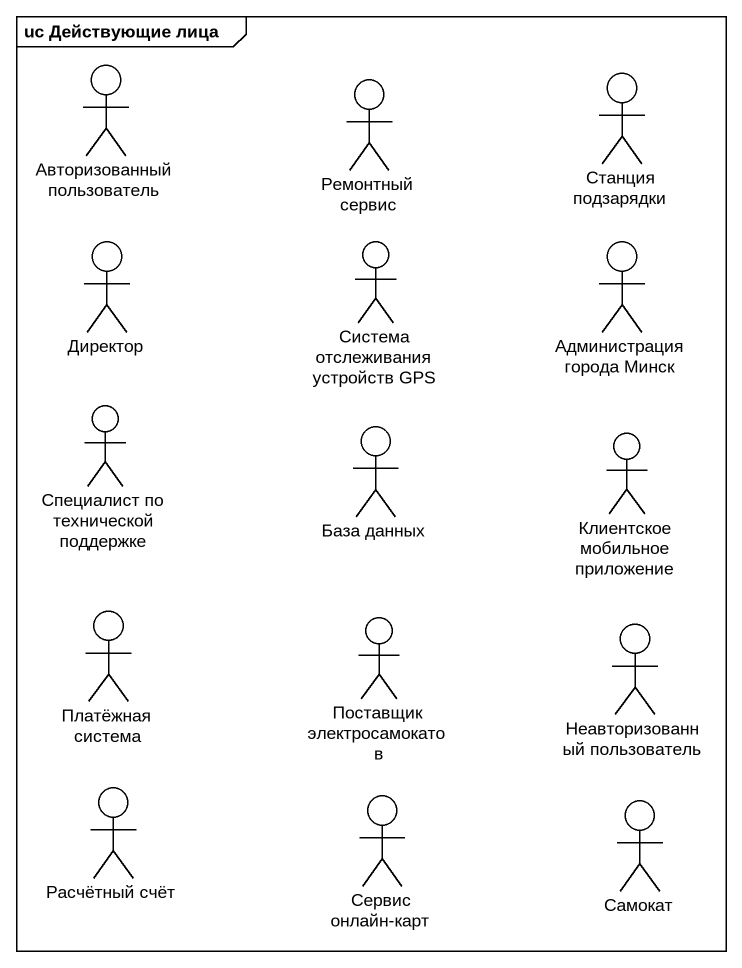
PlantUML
@startuml
mainframe uc Действующие лица
actor "Авторизованный пользователь" as Авторизованный_пользователь
actor "Ремонтный сервис" as Ремонтный_сервис
actor "Станция подзарядки" as Станция_подзарядки
actor Директор
actor "Система отслеживания устройств GPS" as Система_отслеживания
actor "Администрация города Минск" as Администрация_города_Минск
actor "Специалист по технической поддержке" as Специалист_по_технической
actor "База данных" as База_данных
actor "Клиентское мобильное приложение" as Клиентское_мобильное
actor "Платёжная система" as Платёжная_система
actor "Поставщик электросамокатов" as Поставщик_электросамокатов
actor "Неавторизованный пользователь" as Неавторизованный
actor "Расчётный счёт" as Расчётный_счёт
actor "Сервис онлайн-карт" as Сервис_онлайн_карт
actor Самокат
@enduml
